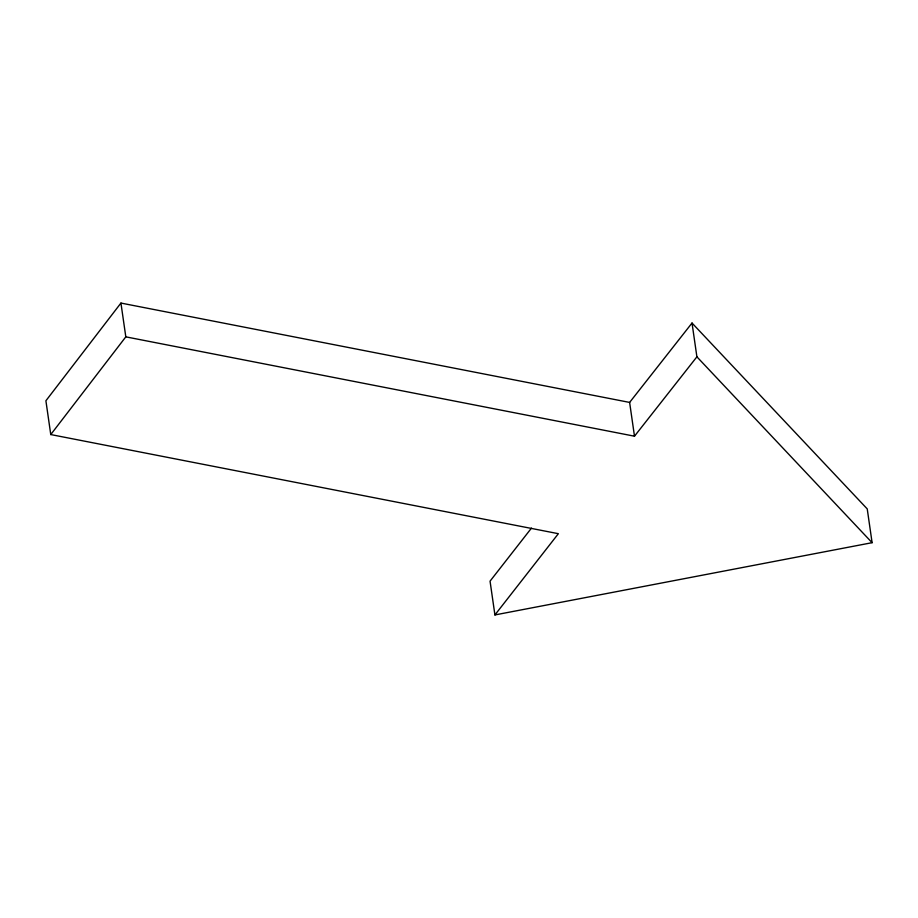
<?xml version="1.0" encoding="UTF-8"?>
<svg xmlns="http://www.w3.org/2000/svg" width="918" height="918" viewBox="0 0 918 918"><rect width="100%" height="100%" fill="white"/><g stroke="black" fill="none" stroke-linecap="round" stroke-linejoin="round"><path stroke-width="1.38" d="M494.917 614.934L872.1 542.687L867.235 508.905L692.023 323.033L629.622 402.417L120.935 303.066L45.9 400.776L50.765 434.558L558.362 533.691L494.917 614.934L490.051 581.151L531.465 528.114M50.765 434.558L125.812 336.849L120.935 303.066M125.812 336.849L634.487 436.199L696.9 356.815L692.023 323.033M696.9 356.815L872.1 542.687M629.622 402.417L634.487 436.199"/></g></svg>
